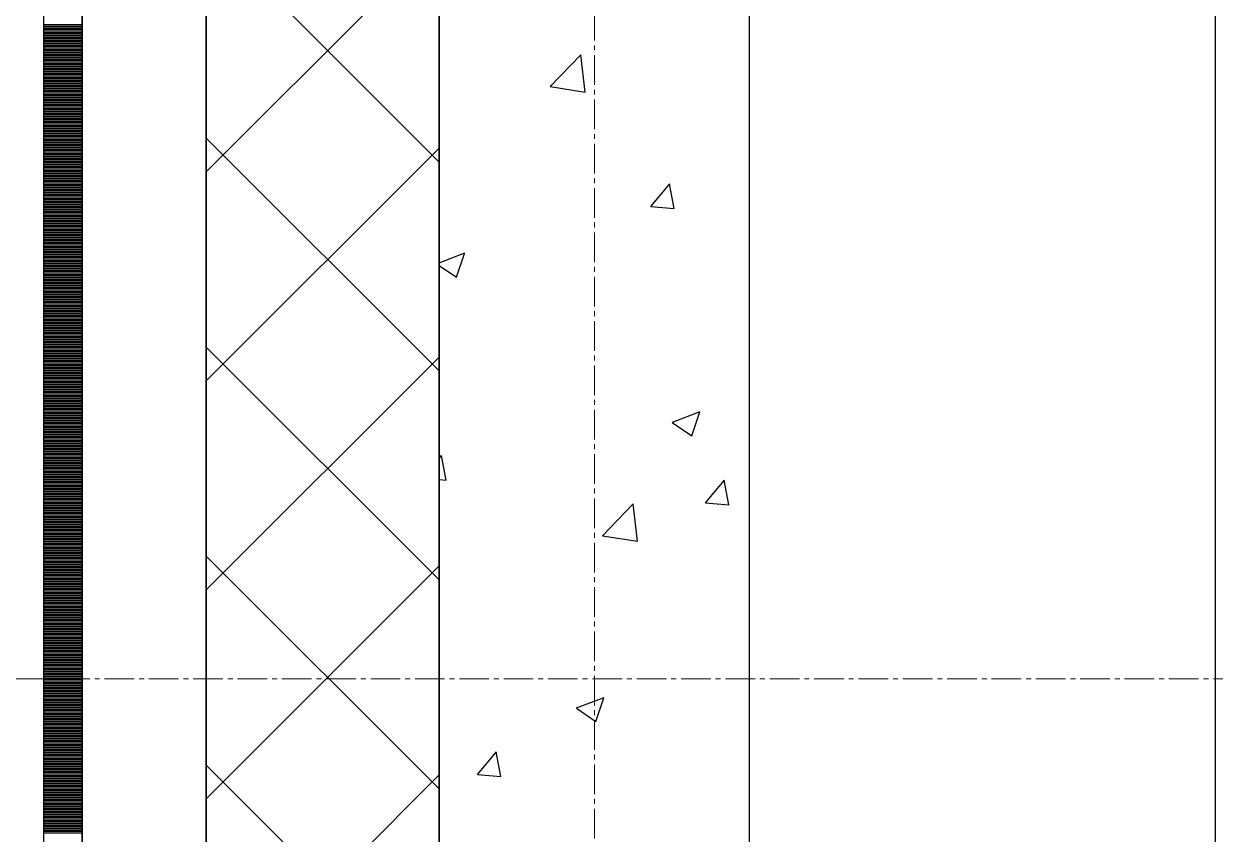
# Model space of a CAD drawing. Header units: millimetres. Extents: x 538266 to 1167394, y 114608 to 637157.
# Drawn here: x 1046066 to 1046834, y 565369 to 565891 of the extents above; entities that cross this region are included whole.
import ezdxf

# ---------------------------------------------------------------- set-up
doc = ezdxf.new("R2010")
doc.units = ezdxf.units.MM
doc.linetypes.add('CENTER2', pattern=[28.575, 19.05, -3.175, 3.175, -3.175])
doc.linetypes.add('DASHED', pattern=[19.05, 12.7, -6.35])
for name, color, linetype, lineweight in [('0) шт стен 3 эт', 150, 'Continuous', 60), ('АР_Стены ПЕНОблок', 52, 'Continuous', 20), ('АР_Тонкая', 254, 'Continuous', 5), ('АР_Утеплитель', 31, 'Continuous', 0), ('АР_Штриховка', 8, 'Continuous', 0)]:
    doc.layers.add(name, color=color, linetype=linetype, lineweight=lineweight)
doc.layers.add('АР_Делит', color=120, linetype='Continuous', lineweight=0, plot=False)
doc.layers.add('КР_Балки-0.5', color=60, linetype='Continuous', lineweight=50, plot=False)
doc.layers.add('РД_Оси_100', color=7, linetype='Continuous', lineweight=0, true_color=0x525252)

# ---------------------------------------------------------------- blocks, each defined once
blk = doc.blocks.new('СОШ_2200_АР_ОСИ_М100_28.05.24')
at = {"layer": 'АР_Делит', "color": 251, "linetype": 'DASHED', "true_color": 0x636466}
blk.add_lwpolyline([(114955, 135155), (114955, -355), (93595.036, -355), (93595.036, 13855), (94145, 13855), (94145, 68320), (66055, 68320), (66055, 13857.73), (83455, 13857.73), (83455, -355), (45245, -355), (45245, 13145), (44695, 13145), (44695, 26755), (45245, 26755), (45245, 68320), (20455, 68320), (20455, 26755), (27955, 26755), (27955, 13145), (-355, 13145), (-355, 100855)], dxfattribs=at)
at = {"layer": 'РД_Оси_100', "color": 251, "linetype": 'CENTER2', "true_color": 0x636466}
blk.add_line((0, -6155), (0, 139938.679), dxfattribs=at)
blk.add_lwpolyline([(95715.503, 68700), (-5454.958, 68700), (-5954.958, 68850)], dxfattribs=at)
blk = doc.blocks.new('3_этаж1')
at = {"layer": 'АР_Стены ПЕНОблок', "color": 18, "linetype": 'Continuous', "lineweight": 25, "true_color": 0x000000}
for p, q in [((684283.57, 587568.74), (684283.57, 511368.74)), ((684483.57, 511368.74), (684483.57, 587568.74))]:
    blk.add_line(p, q, dxfattribs=at)
at = {"layer": 'АР_Тонкая', "color": 18, "linetype": 'Continuous', "lineweight": 25, "true_color": 0x000000}
for p, q in [((684028.57, 587568.74), (684028.57, 511368.74)), ((684053.57, 587568.74), (684053.57, 511368.74)), ((684053.57, 511368.74), (684053.57, 587568.74)), ((684133.57, 511368.74), (684133.57, 587568.74))]:
    blk.add_line(p, q, dxfattribs=at)
at = {"layer": 'АР_Утеплитель', "color": 18, "linetype": 'Continuous', "lineweight": 25, "true_color": 0x000000}
for p, q in [((684133.57, 587568.74), (684133.57, 511368.74)), ((684283.57, 511368.74), (684283.57, 587568.74))]:
    blk.add_line(p, q, dxfattribs=at)
at = {"layer": 'АР_Штриховка', "color": 18, "linetype": 'Continuous', "lineweight": 25, "true_color": 0x000000}
for p, q in [((684283.57, 565801.91), (684133.57, 565951.91)), ((684133.57, 565795.62), (684283.57, 565945.62)), ((684028.57, 565890.49), (684053.57, 565890.49)), ((684028.57, 565889.49), (684053.57, 565889.49)), ((684028.57, 565888.49), (684053.57, 565888.49)), ((684028.57, 565887.49), (684053.57, 565887.49)), ((684028.57, 565886.49), (684053.57, 565886.49)), ((684028.57, 565885.49), (684053.57, 565885.49)), ((684028.57, 565884.49), (684053.57, 565884.49)), ((684028.57, 565883.49), (684053.57, 565883.49)), ((684028.57, 565882.49), (684053.57, 565882.49)), ((684028.57, 565881.49), (684053.57, 565881.49)), ((684028.57, 565880.49), (684053.57, 565880.49)), ((684028.57, 565879.49), (684053.57, 565879.49)), ((684028.57, 565878.49), (684053.57, 565878.49)), ((684028.57, 565877.49), (684053.57, 565877.49)), ((684028.57, 565876.49), (684053.57, 565876.49)), ((684028.57, 565875.49), (684053.57, 565875.49)), ((684028.57, 565874.49), (684053.57, 565874.49)), ((684028.57, 565873.49), (684053.57, 565873.49)), ((684028.57, 565872.49), (684053.57, 565872.49)), ((684028.57, 565871.49), (684053.57, 565871.49)), ((684028.57, 565870.49), (684053.57, 565870.49)), ((684028.57, 565869.49), (684053.57, 565869.49)), ((684028.57, 565868.49), (684053.57, 565868.49)), ((684355.18, 565850.48), (684374.97, 565871.09)), ((684377.76, 565846.97), (684374.95, 565871.09)), ((684028.57, 565867.49), (684053.57, 565867.49)), ((684028.57, 565866.49), (684053.57, 565866.49)), ((684028.57, 565865.49), (684053.57, 565865.49)), ((684028.57, 565864.49), (684053.57, 565864.49)), ((684028.57, 565863.49), (684053.57, 565863.49)), ((684028.57, 565862.49), (684053.57, 565862.49)), ((684028.57, 565861.49), (684053.57, 565861.49)), ((684028.57, 565860.49), (684053.57, 565860.49)), ((684028.57, 565859.49), (684053.57, 565859.49)), ((684028.57, 565858.49), (684053.57, 565858.49)), ((684028.57, 565857.49), (684053.57, 565857.49)), ((684028.57, 565856.49), (684053.57, 565856.49)), ((684028.57, 565855.49), (684053.57, 565855.49)), ((684028.57, 565854.49), (684053.57, 565854.49)), ((684028.57, 565853.49), (684053.57, 565853.49)), ((684028.57, 565852.49), (684053.57, 565852.49)), ((684028.57, 565851.49), (684053.57, 565851.49)), ((684028.57, 565850.49), (684053.57, 565850.49)), ((684028.57, 565849.49), (684053.57, 565849.49)), ((684028.57, 565848.49), (684053.57, 565848.49)), ((684028.57, 565847.49), (684053.57, 565847.49)), ((684028.57, 565846.49), (684053.57, 565846.49)), ((684028.57, 565845.49), (684053.57, 565845.49)), ((684355.17, 565850.5), (684377.76, 565846.99)), ((684028.57, 565844.49), (684053.57, 565844.49)), ((684028.57, 565843.49), (684053.57, 565843.49)), ((684028.57, 565842.49), (684053.57, 565842.49)), ((684028.57, 565841.49), (684053.57, 565841.49)), ((684028.57, 565840.49), (684053.57, 565840.49)), ((684028.57, 565839.49), (684053.57, 565839.49)), ((684028.57, 565838.49), (684053.57, 565838.49)), ((684028.57, 565837.49), (684053.57, 565837.49)), ((684028.57, 565836.49), (684053.57, 565836.49)), ((684028.57, 565835.49), (684053.57, 565835.49)), ((684028.57, 565834.49), (684053.57, 565834.49)), ((684028.57, 565833.49), (684053.57, 565833.49)), ((684028.57, 565832.49), (684053.57, 565832.49)), ((684028.57, 565831.49), (684053.57, 565831.49)), ((684028.57, 565830.49), (684053.57, 565830.49)), ((684028.57, 565829.49), (684053.57, 565829.49)), ((684028.57, 565828.49), (684053.57, 565828.49)), ((684028.57, 565827.49), (684053.57, 565827.49)), ((684028.57, 565826.49), (684053.57, 565826.49)), ((684028.57, 565825.49), (684053.57, 565825.49)), ((684028.57, 565824.49), (684053.57, 565824.49)), ((684028.57, 565823.49), (684053.57, 565823.49)), ((684028.57, 565822.49), (684053.57, 565822.49)), ((684028.57, 565821.49), (684053.57, 565821.49)), ((684028.57, 565820.49), (684053.57, 565820.49)), ((684028.57, 565819.49), (684053.57, 565819.49)), ((684028.57, 565818.49), (684053.57, 565818.49)), ((684028.57, 565817.49), (684053.57, 565817.49)), ((684028.57, 565816.49), (684053.57, 565816.49)), ((684028.57, 565815.49), (684053.57, 565815.49)), ((684028.57, 565814.49), (684053.57, 565814.49)), ((684283.57, 565667.2), (684133.57, 565817.2)), ((684028.57, 565813.49), (684053.57, 565813.49)), ((684028.57, 565812.49), (684053.57, 565812.49)), ((684028.57, 565811.49), (684053.57, 565811.49)), ((684028.57, 565810.49), (684053.57, 565810.49)), ((684028.57, 565809.49), (684053.57, 565809.49)), ((684028.57, 565808.49), (684053.57, 565808.49)), ((684028.57, 565807.49), (684053.57, 565807.49)), ((684133.57, 565660.92), (684283.57, 565810.92)), ((684028.57, 565806.49), (684053.57, 565806.49)), ((684028.57, 565805.49), (684053.57, 565805.49)), ((684028.57, 565804.49), (684053.57, 565804.49)), ((684028.57, 565803.49), (684053.57, 565803.49)), ((684028.57, 565802.49), (684053.57, 565802.49)), ((684028.57, 565801.49), (684053.57, 565801.49)), ((684028.57, 565800.49), (684053.57, 565800.49)), ((684028.57, 565799.49), (684053.57, 565799.49)), ((684028.57, 565798.49), (684053.57, 565798.49)), ((684028.57, 565797.49), (684053.57, 565797.49)), ((684028.57, 565796.49), (684053.57, 565796.49)), ((684028.57, 565795.49), (684053.57, 565795.49)), ((684028.57, 565794.49), (684053.57, 565794.49)), ((684028.57, 565793.49), (684053.57, 565793.49)), ((684028.57, 565792.49), (684053.57, 565792.49)), ((684028.57, 565791.49), (684053.57, 565791.49)), ((684028.57, 565790.49), (684053.57, 565790.49)), ((684028.57, 565789.49), (684053.57, 565789.49)), ((684028.57, 565788.49), (684053.57, 565788.49)), ((684028.57, 565787.49), (684053.57, 565787.49)), ((684028.57, 565786.49), (684053.57, 565786.49)), ((684028.57, 565785.49), (684053.57, 565785.49)), ((684028.57, 565784.49), (684053.57, 565784.49)), ((684419.88, 565773.32), (684432.13, 565787.91)), ((684434.94, 565771.96), (684432.01, 565787.88)), ((684028.57, 565783.49), (684053.57, 565783.49)), ((684028.57, 565782.49), (684053.57, 565782.49)), ((684028.57, 565781.49), (684053.57, 565781.49)), ((684028.57, 565780.49), (684053.57, 565780.49)), ((684028.57, 565779.49), (684053.57, 565779.49)), ((684028.57, 565778.49), (684053.57, 565778.49)), ((684028.57, 565777.49), (684053.57, 565777.49)), ((684028.57, 565776.49), (684053.57, 565776.49)), ((684028.57, 565775.49), (684053.57, 565775.49)), ((684028.57, 565774.49), (684053.57, 565774.49)), ((684028.57, 565773.49), (684053.57, 565773.49)), ((684028.57, 565772.49), (684053.57, 565772.49)), ((684028.57, 565771.49), (684053.57, 565771.49)), ((684028.57, 565770.49), (684053.57, 565770.49)), ((684028.57, 565769.49), (684053.57, 565769.49)), ((684028.57, 565768.49), (684053.57, 565768.49)), ((684419.88, 565773.31), (684435.07, 565771.98)), ((684028.57, 565767.49), (684053.57, 565767.49)), ((684028.57, 565766.49), (684053.57, 565766.49)), ((684028.57, 565765.49), (684053.57, 565765.49)), ((684028.57, 565764.49), (684053.57, 565764.49)), ((684028.57, 565763.49), (684053.57, 565763.49)), ((684028.57, 565762.49), (684053.57, 565762.49)), ((684028.57, 565761.49), (684053.57, 565761.49)), ((684028.57, 565760.49), (684053.57, 565760.49)), ((684028.57, 565759.49), (684053.57, 565759.49)), ((684028.57, 565758.49), (684053.57, 565758.49)), ((684028.57, 565757.49), (684053.57, 565757.49)), ((684028.57, 565756.49), (684053.57, 565756.49)), ((684028.57, 565755.49), (684053.57, 565755.49)), ((684028.57, 565754.49), (684053.57, 565754.49)), ((684028.57, 565753.49), (684053.57, 565753.49)), ((684028.57, 565752.49), (684053.57, 565752.49)), ((684028.57, 565751.49), (684053.57, 565751.49)), ((684028.57, 565750.49), (684053.57, 565750.49)), ((684028.57, 565749.49), (684053.57, 565749.49)), ((684028.57, 565748.49), (684053.57, 565748.49)), ((684028.57, 565747.49), (684053.57, 565747.49)), ((684028.57, 565746.49), (684053.57, 565746.49)), ((684028.57, 565745.49), (684053.57, 565745.49)), ((684028.57, 565744.49), (684053.57, 565744.49)), ((684028.57, 565743.49), (684053.57, 565743.49)), ((684028.57, 565742.49), (684053.57, 565742.49)), ((684028.57, 565741.49), (684053.57, 565741.49)), ((684028.57, 565740.49), (684053.57, 565740.49)), ((684028.57, 565739.49), (684053.57, 565739.49)), ((684028.57, 565738.49), (684053.57, 565738.49)), ((684283.57, 565736.93), (684300.06, 565743.26)), ((684294.82, 565727.69), (684299.97, 565743.04)), ((684028.57, 565737.49), (684053.57, 565737.49)), ((684028.57, 565736.49), (684053.57, 565736.49)), ((684028.57, 565735.49), (684053.57, 565735.49)), ((684028.57, 565734.49), (684053.57, 565734.49)), ((684028.57, 565733.49), (684053.57, 565733.49)), ((684028.57, 565732.49), (684053.57, 565732.49)), ((684028.57, 565731.49), (684053.57, 565731.49)), ((684028.57, 565730.49), (684053.57, 565730.49)), ((684283.57, 565735.28), (684294.81, 565727.7)), ((684028.57, 565729.49), (684053.57, 565729.49)), ((684028.57, 565728.49), (684053.57, 565728.49)), ((684028.57, 565727.49), (684053.57, 565727.49)), ((684028.57, 565726.49), (684053.57, 565726.49)), ((684028.57, 565725.49), (684053.57, 565725.49)), ((684028.57, 565724.49), (684053.57, 565724.49)), ((684028.57, 565723.49), (684053.57, 565723.49)), ((684028.57, 565722.49), (684053.57, 565722.49)), ((684028.57, 565721.49), (684053.57, 565721.49)), ((684028.57, 565720.49), (684053.57, 565720.49)), ((684028.57, 565719.49), (684053.57, 565719.49)), ((684028.57, 565718.49), (684053.57, 565718.49)), ((684028.57, 565717.49), (684053.57, 565717.49)), ((684028.57, 565716.49), (684053.57, 565716.49)), ((684028.57, 565715.49), (684053.57, 565715.49)), ((684028.57, 565714.49), (684053.57, 565714.49)), ((684028.57, 565713.49), (684053.57, 565713.49)), ((684028.57, 565712.49), (684053.57, 565712.49)), ((684028.57, 565711.49), (684053.57, 565711.49)), ((684028.57, 565710.49), (684053.57, 565710.49)), ((684028.57, 565709.49), (684053.57, 565709.49)), ((684028.57, 565708.49), (684053.57, 565708.49)), ((684028.57, 565707.49), (684053.57, 565707.49)), ((684028.57, 565706.49), (684053.57, 565706.49)), ((684028.57, 565705.49), (684053.57, 565705.49)), ((684028.57, 565704.49), (684053.57, 565704.49)), ((684028.57, 565703.49), (684053.57, 565703.49)), ((684028.57, 565702.49), (684053.57, 565702.49)), ((684028.57, 565701.49), (684053.57, 565701.49)), ((684028.57, 565700.49), (684053.57, 565700.49)), ((684028.57, 565699.49), (684053.57, 565699.49)), ((684028.57, 565698.49), (684053.57, 565698.49)), ((684028.57, 565697.49), (684053.57, 565697.49)), ((684028.57, 565696.49), (684053.57, 565696.49)), ((684028.57, 565695.49), (684053.57, 565695.49)), ((684028.57, 565694.49), (684053.57, 565694.49)), ((684028.57, 565693.49), (684053.57, 565693.49)), ((684028.57, 565692.49), (684053.57, 565692.49)), ((684028.57, 565691.49), (684053.57, 565691.49)), ((684028.57, 565690.49), (684053.57, 565690.49)), ((684028.57, 565689.49), (684053.57, 565689.49)), ((684028.57, 565688.49), (684053.57, 565688.49)), ((684028.57, 565687.49), (684053.57, 565687.49)), ((684028.57, 565686.49), (684053.57, 565686.49)), ((684028.57, 565685.49), (684053.57, 565685.49)), ((684028.57, 565684.49), (684053.57, 565684.49)), ((684028.57, 565683.49), (684053.57, 565683.49)), ((684028.57, 565682.49), (684053.57, 565682.49)), ((684028.57, 565681.49), (684053.57, 565681.49)), ((684028.57, 565680.49), (684053.57, 565680.49)), ((684028.57, 565679.49), (684053.57, 565679.49)), ((684028.57, 565678.49), (684053.57, 565678.49)), ((684028.57, 565677.49), (684053.57, 565677.49)), ((684028.57, 565676.49), (684053.57, 565676.49)), ((684283.57, 565532.5), (684133.57, 565682.5)), ((684028.57, 565675.49), (684053.57, 565675.49)), ((684028.57, 565674.49), (684053.57, 565674.49)), ((684028.57, 565673.49), (684053.57, 565673.49)), ((684028.57, 565672.49), (684053.57, 565672.49)), ((684028.57, 565671.49), (684053.57, 565671.49)), ((684028.57, 565670.49), (684053.57, 565670.49)), ((684028.57, 565669.49), (684053.57, 565669.49)), ((684133.57, 565526.21), (684283.57, 565676.21)), ((684028.57, 565668.49), (684053.57, 565668.49)), ((684028.57, 565667.49), (684053.57, 565667.49)), ((684028.57, 565666.49), (684053.57, 565666.49)), ((684028.57, 565665.49), (684053.57, 565665.49)), ((684028.57, 565664.49), (684053.57, 565664.49)), ((684028.57, 565663.49), (684053.57, 565663.49)), ((684028.57, 565662.49), (684053.57, 565662.49)), ((684028.57, 565661.49), (684053.57, 565661.49)), ((684028.57, 565660.49), (684053.57, 565660.49)), ((684028.57, 565659.49), (684053.57, 565659.49)), ((684028.57, 565658.49), (684053.57, 565658.49)), ((684028.57, 565657.49), (684053.57, 565657.49)), ((684028.57, 565656.49), (684053.57, 565656.49)), ((684028.57, 565655.49), (684053.57, 565655.49)), ((684028.57, 565654.49), (684053.57, 565654.49)), ((684028.57, 565653.49), (684053.57, 565653.49)), ((684028.57, 565652.49), (684053.57, 565652.49)), ((684028.57, 565651.49), (684053.57, 565651.49)), ((684028.57, 565650.49), (684053.57, 565650.49)), ((684028.57, 565649.49), (684053.57, 565649.49)), ((684028.57, 565648.49), (684053.57, 565648.49)), ((684028.57, 565647.49), (684053.57, 565647.49)), ((684028.57, 565646.49), (684053.57, 565646.49)), ((684028.57, 565645.49), (684053.57, 565645.49)), ((684028.57, 565644.49), (684053.57, 565644.49)), ((684028.57, 565643.49), (684053.57, 565643.49)), ((684028.57, 565642.49), (684053.57, 565642.49)), ((684028.57, 565641.49), (684053.57, 565641.49)), ((684028.57, 565640.49), (684053.57, 565640.49)), ((684028.57, 565639.49), (684053.57, 565639.49)), ((684028.57, 565638.49), (684053.57, 565638.49)), ((684433.89, 565634.16), (684451.67, 565640.99)), ((684446.44, 565625.43), (684451.59, 565640.78)), ((684028.57, 565637.49), (684053.57, 565637.49)), ((684028.57, 565636.49), (684053.57, 565636.49)), ((684028.57, 565635.49), (684053.57, 565635.49)), ((684028.57, 565634.49), (684053.57, 565634.49)), ((684028.57, 565633.49), (684053.57, 565633.49)), ((684028.57, 565632.49), (684053.57, 565632.49)), ((684028.57, 565631.49), (684053.57, 565631.49)), ((684028.57, 565630.49), (684053.57, 565630.49)), ((684433.79, 565633.95), (684446.43, 565625.43)), ((684028.57, 565629.49), (684053.57, 565629.49)), ((684028.57, 565628.49), (684053.57, 565628.49)), ((684028.57, 565627.49), (684053.57, 565627.49)), ((684028.57, 565626.49), (684053.57, 565626.49)), ((684028.57, 565625.49), (684053.57, 565625.49)), ((684028.57, 565624.49), (684053.57, 565624.49)), ((684028.57, 565623.49), (684053.57, 565623.49)), ((684028.57, 565622.49), (684053.57, 565622.49)), ((684028.57, 565621.49), (684053.57, 565621.49)), ((684028.57, 565620.49), (684053.57, 565620.49)), ((684028.57, 565619.49), (684053.57, 565619.49)), ((684028.57, 565618.49), (684053.57, 565618.49)), ((684028.57, 565617.49), (684053.57, 565617.49)), ((684028.57, 565616.49), (684053.57, 565616.49)), ((684028.57, 565615.49), (684053.57, 565615.49)), ((684028.57, 565614.49), (684053.57, 565614.49)), ((684028.57, 565613.49), (684053.57, 565613.49)), ((684028.57, 565612.49), (684053.57, 565612.49)), ((684028.57, 565611.49), (684053.57, 565611.49)), ((684028.57, 565610.49), (684053.57, 565610.49)), ((684028.57, 565609.49), (684053.57, 565609.49)), ((684028.57, 565608.49), (684053.57, 565608.49)), ((684028.57, 565607.49), (684053.57, 565607.49)), ((684283.57, 565610.87), (684285.19, 565612.79)), ((684288, 565596.84), (684285.06, 565612.76)), ((684028.57, 565606.49), (684053.57, 565606.49)), ((684028.57, 565605.49), (684053.57, 565605.49)), ((684028.57, 565604.49), (684053.57, 565604.49)), ((684028.57, 565603.49), (684053.57, 565603.49)), ((684028.57, 565602.49), (684053.57, 565602.49)), ((684028.57, 565601.49), (684053.57, 565601.49)), ((684028.57, 565600.49), (684053.57, 565600.49)), ((684028.57, 565599.49), (684053.57, 565599.49)), ((684028.57, 565598.49), (684053.57, 565598.49)), ((684028.57, 565597.49), (684053.57, 565597.49)), ((684028.57, 565596.49), (684053.57, 565596.49)), ((684028.57, 565595.49), (684053.57, 565595.49)), ((684028.57, 565594.49), (684053.57, 565594.49)), ((684028.57, 565593.49), (684053.57, 565593.49)), ((684028.57, 565592.49), (684053.57, 565592.49)), ((684283.57, 565597.26), (684288.12, 565596.86)), ((684455.13, 565582.26), (684467.37, 565596.85)), ((684470.19, 565580.9), (684467.25, 565596.82)), ((684028.57, 565591.49), (684053.57, 565591.49)), ((684028.57, 565590.49), (684053.57, 565590.49)), ((684028.57, 565589.49), (684053.57, 565589.49)), ((684028.57, 565588.49), (684053.57, 565588.49)), ((684028.57, 565587.49), (684053.57, 565587.49)), ((684028.57, 565586.49), (684053.57, 565586.49)), ((684028.57, 565585.49), (684053.57, 565585.49)), ((684028.57, 565584.49), (684053.57, 565584.49)), ((684028.57, 565583.49), (684053.57, 565583.49)), ((684028.57, 565582.49), (684053.57, 565582.49)), ((684028.57, 565581.49), (684053.57, 565581.49)), ((684028.57, 565580.49), (684053.57, 565580.49)), ((684028.57, 565579.49), (684053.57, 565579.49)), ((684028.57, 565578.49), (684053.57, 565578.49)), ((684028.57, 565577.49), (684053.57, 565577.49)), ((684028.57, 565576.49), (684053.57, 565576.49)), ((684388.86, 565561.01), (684408.64, 565581.63)), ((684411.44, 565557.5), (684408.63, 565581.62)), ((684455.13, 565582.25), (684470.31, 565580.92)), ((684028.57, 565575.49), (684053.57, 565575.49)), ((684028.57, 565574.49), (684053.57, 565574.49)), ((684028.57, 565573.49), (684053.57, 565573.49)), ((684028.57, 565572.49), (684053.57, 565572.49)), ((684028.57, 565571.49), (684053.57, 565571.49)), ((684028.57, 565570.49), (684053.57, 565570.49)), ((684028.57, 565569.49), (684053.57, 565569.49)), ((684028.57, 565568.49), (684053.57, 565568.49)), ((684028.57, 565567.49), (684053.57, 565567.49)), ((684028.57, 565566.49), (684053.57, 565566.49)), ((684028.57, 565565.49), (684053.57, 565565.49)), ((684028.57, 565564.49), (684053.57, 565564.49)), ((684028.57, 565563.49), (684053.57, 565563.49)), ((684028.57, 565562.49), (684053.57, 565562.49)), ((684028.57, 565561.49), (684053.57, 565561.49)), ((684028.57, 565560.49), (684053.57, 565560.49)), ((684028.57, 565559.49), (684053.57, 565559.49)), ((684028.57, 565558.49), (684053.57, 565558.49)), ((684028.57, 565557.49), (684053.57, 565557.49)), ((684028.57, 565556.49), (684053.57, 565556.49)), ((684028.57, 565555.49), (684053.57, 565555.49)), ((684028.57, 565554.49), (684053.57, 565554.49)), ((684028.57, 565553.49), (684053.57, 565553.49)), ((684388.85, 565561.03), (684411.44, 565557.52)), ((684028.57, 565552.49), (684053.57, 565552.49)), ((684028.57, 565551.49), (684053.57, 565551.49)), ((684028.57, 565550.49), (684053.57, 565550.49)), ((684028.57, 565549.49), (684053.57, 565549.49)), ((684028.57, 565548.49), (684053.57, 565548.49)), ((684028.57, 565547.49), (684053.57, 565547.49)), ((684028.57, 565546.49), (684053.57, 565546.49)), ((684283.57, 565397.8), (684133.57, 565547.8)), ((684028.57, 565545.49), (684053.57, 565545.49)), ((684028.57, 565544.49), (684053.57, 565544.49)), ((684028.57, 565543.49), (684053.57, 565543.49)), ((684028.57, 565542.49), (684053.57, 565542.49)), ((684028.57, 565541.49), (684053.57, 565541.49)), ((684028.57, 565540.49), (684053.57, 565540.49)), ((684028.57, 565539.49), (684053.57, 565539.49)), ((684028.57, 565538.49), (684053.57, 565538.49)), ((684133.57, 565391.51), (684283.57, 565541.51)), ((684028.57, 565537.49), (684053.57, 565537.49)), ((684028.57, 565536.49), (684053.57, 565536.49)), ((684028.57, 565535.49), (684053.57, 565535.49)), ((684028.57, 565534.49), (684053.57, 565534.49)), ((684028.57, 565533.49), (684053.57, 565533.49)), ((684028.57, 565532.49), (684053.57, 565532.49)), ((684028.57, 565531.49), (684053.57, 565531.49)), ((684028.57, 565530.49), (684053.57, 565530.49)), ((684028.57, 565529.49), (684053.57, 565529.49)), ((684028.57, 565528.49), (684053.57, 565528.49)), ((684028.57, 565527.49), (684053.57, 565527.49)), ((684028.57, 565526.49), (684053.57, 565526.49)), ((684028.57, 565525.49), (684053.57, 565525.49)), ((684028.57, 565524.49), (684053.57, 565524.49)), ((684028.57, 565523.49), (684053.57, 565523.49)), ((684028.57, 565522.49), (684053.57, 565522.49)), ((684028.57, 565521.49), (684053.57, 565521.49)), ((684028.57, 565520.49), (684053.57, 565520.49)), ((684028.57, 565519.49), (684053.57, 565519.49)), ((684028.57, 565518.49), (684053.57, 565518.49)), ((684028.57, 565517.49), (684053.57, 565517.49)), ((684028.57, 565516.49), (684053.57, 565516.49)), ((684028.57, 565515.49), (684053.57, 565515.49)), ((684028.57, 565514.49), (684053.57, 565514.49)), ((684028.57, 565513.49), (684053.57, 565513.49)), ((684028.57, 565512.49), (684053.57, 565512.49)), ((684028.57, 565511.49), (684053.57, 565511.49)), ((684028.57, 565510.49), (684053.57, 565510.49)), ((684028.57, 565509.49), (684053.57, 565509.49)), ((684028.57, 565508.49), (684053.57, 565508.49)), ((684028.57, 565507.49), (684053.57, 565507.49)), ((684028.57, 565506.49), (684053.57, 565506.49)), ((684028.57, 565505.49), (684053.57, 565505.49)), ((684028.57, 565504.49), (684053.57, 565504.49)), ((684028.57, 565503.49), (684053.57, 565503.49)), ((684028.57, 565502.49), (684053.57, 565502.49)), ((684028.57, 565501.49), (684053.57, 565501.49)), ((684028.57, 565500.49), (684053.57, 565500.49)), ((684028.57, 565499.49), (684053.57, 565499.49)), ((684028.57, 565498.49), (684053.57, 565498.49)), ((684028.57, 565497.49), (684053.57, 565497.49)), ((684028.57, 565496.49), (684053.57, 565496.49)), ((684028.57, 565495.49), (684053.57, 565495.49)), ((684028.57, 565494.49), (684053.57, 565494.49)), ((684028.57, 565493.49), (684053.57, 565493.49)), ((684028.57, 565492.49), (684053.57, 565492.49)), ((684028.57, 565491.49), (684053.57, 565491.49)), ((684028.57, 565490.49), (684053.57, 565490.49)), ((684028.57, 565489.49), (684053.57, 565489.49)), ((684028.57, 565488.49), (684053.57, 565488.49)), ((684028.57, 565487.49), (684053.57, 565487.49)), ((684028.57, 565486.49), (684053.57, 565486.49)), ((684028.57, 565485.49), (684053.57, 565485.49)), ((684028.57, 565484.49), (684053.57, 565484.49)), ((684028.57, 565483.49), (684053.57, 565483.49)), ((684028.57, 565482.49), (684053.57, 565482.49)), ((684028.57, 565481.49), (684053.57, 565481.49)), ((684028.57, 565480.49), (684053.57, 565480.49)), ((684028.57, 565479.49), (684053.57, 565479.49)), ((684028.57, 565478.49), (684053.57, 565478.49)), ((684028.57, 565477.49), (684053.57, 565477.49)), ((684028.57, 565476.49), (684053.57, 565476.49)), ((684028.57, 565475.49), (684053.57, 565475.49)), ((684028.57, 565474.49), (684053.57, 565474.49)), ((684028.57, 565473.49), (684053.57, 565473.49)), ((684028.57, 565472.49), (684053.57, 565472.49)), ((684028.57, 565471.49), (684053.57, 565471.49)), ((684028.57, 565470.49), (684053.57, 565470.49)), ((684028.57, 565469.49), (684053.57, 565469.49)), ((684028.57, 565468.49), (684053.57, 565468.49)), ((684028.57, 565467.49), (684053.57, 565467.49)), ((684028.57, 565466.49), (684053.57, 565466.49)), ((684028.57, 565465.49), (684053.57, 565465.49)), ((684028.57, 565464.49), (684053.57, 565464.49)), ((684028.57, 565463.49), (684053.57, 565463.49)), ((684028.57, 565462.49), (684053.57, 565462.49)), ((684028.57, 565461.49), (684053.57, 565461.49)), ((684028.57, 565460.49), (684053.57, 565460.49)), ((684028.57, 565459.49), (684053.57, 565459.49)), ((684028.57, 565458.49), (684053.57, 565458.49)), ((684028.57, 565457.49), (684053.57, 565457.49)), ((684028.57, 565456.49), (684053.57, 565456.49)), ((684028.57, 565455.49), (684053.57, 565455.49)), ((684028.57, 565454.49), (684053.57, 565454.49)), ((684372.08, 565449.98), (684389.87, 565456.8)), ((684384.63, 565441.24), (684389.78, 565456.59)), ((684028.57, 565453.49), (684053.57, 565453.49)), ((684028.57, 565452.49), (684053.57, 565452.49)), ((684028.57, 565451.49), (684053.57, 565451.49)), ((684028.57, 565450.49), (684053.57, 565450.49)), ((684028.57, 565449.49), (684053.57, 565449.49)), ((684028.57, 565448.49), (684053.57, 565448.49)), ((684028.57, 565447.49), (684053.57, 565447.49)), ((684028.57, 565446.49), (684053.57, 565446.49)), ((684371.99, 565449.77), (684384.62, 565441.24)), ((684028.57, 565445.49), (684053.57, 565445.49)), ((684028.57, 565444.49), (684053.57, 565444.49)), ((684028.57, 565443.49), (684053.57, 565443.49)), ((684028.57, 565442.49), (684053.57, 565442.49)), ((684028.57, 565441.49), (684053.57, 565441.49)), ((684028.57, 565440.49), (684053.57, 565440.49)), ((684028.57, 565439.49), (684053.57, 565439.49)), ((684028.57, 565438.49), (684053.57, 565438.49)), ((684028.57, 565437.49), (684053.57, 565437.49)), ((684028.57, 565436.49), (684053.57, 565436.49)), ((684028.57, 565435.49), (684053.57, 565435.49)), ((684028.57, 565434.49), (684053.57, 565434.49)), ((684028.57, 565433.49), (684053.57, 565433.49)), ((684028.57, 565432.49), (684053.57, 565432.49)), ((684028.57, 565431.49), (684053.57, 565431.49)), ((684028.57, 565430.49), (684053.57, 565430.49)), ((684028.57, 565429.49), (684053.57, 565429.49)), ((684028.57, 565428.49), (684053.57, 565428.49)), ((684028.57, 565427.49), (684053.57, 565427.49)), ((684028.57, 565426.49), (684053.57, 565426.49)), ((684028.57, 565425.49), (684053.57, 565425.49)), ((684028.57, 565424.49), (684053.57, 565424.49)), ((684028.57, 565423.49), (684053.57, 565423.49)), ((684028.57, 565422.49), (684053.57, 565422.49)), ((684028.57, 565421.49), (684053.57, 565421.49)), ((684028.57, 565420.49), (684053.57, 565420.49)), ((684028.57, 565419.49), (684053.57, 565419.49)), ((684028.57, 565418.49), (684053.57, 565418.49)), ((684028.57, 565417.49), (684053.57, 565417.49)), ((684028.57, 565416.49), (684053.57, 565416.49)), ((684028.57, 565415.49), (684053.57, 565415.49)), ((684308.19, 565407.14), (684320.43, 565421.74)), ((684323.24, 565405.78), (684320.31, 565421.7)), ((684028.57, 565414.49), (684053.57, 565414.49)), ((684028.57, 565413.49), (684053.57, 565413.49)), ((684028.57, 565412.49), (684053.57, 565412.49)), ((684028.57, 565411.49), (684053.57, 565411.49)), ((684028.57, 565410.49), (684053.57, 565410.49)), ((684028.57, 565409.49), (684053.57, 565409.49)), ((684028.57, 565408.49), (684053.57, 565408.49)), ((684283.57, 565263.09), (684133.57, 565413.09)), ((684028.57, 565407.49), (684053.57, 565407.49)), ((684028.57, 565406.49), (684053.57, 565406.49)), ((684028.57, 565405.49), (684053.57, 565405.49)), ((684028.57, 565404.49), (684053.57, 565404.49)), ((684028.57, 565403.49), (684053.57, 565403.49)), ((684028.57, 565402.49), (684053.57, 565402.49)), ((684028.57, 565401.49), (684053.57, 565401.49)), ((684028.57, 565400.49), (684053.57, 565400.49)), ((684133.57, 565256.8), (684283.57, 565406.8)), ((684308.19, 565407.13), (684323.37, 565405.8)), ((684028.57, 565399.49), (684053.57, 565399.49)), ((684028.57, 565398.49), (684053.57, 565398.49)), ((684028.57, 565397.49), (684053.57, 565397.49)), ((684028.57, 565396.49), (684053.57, 565396.49)), ((684028.57, 565395.49), (684053.57, 565395.49)), ((684028.57, 565394.49), (684053.57, 565394.49)), ((684028.57, 565393.49), (684053.57, 565393.49)), ((684028.57, 565392.49), (684053.57, 565392.49)), ((684028.57, 565391.49), (684053.57, 565391.49)), ((684028.57, 565390.49), (684053.57, 565390.49)), ((684028.57, 565389.49), (684053.57, 565389.49)), ((684028.57, 565388.49), (684053.57, 565388.49)), ((684028.57, 565387.49), (684053.57, 565387.49)), ((684028.57, 565386.49), (684053.57, 565386.49)), ((684028.57, 565385.49), (684053.57, 565385.49)), ((684028.57, 565384.49), (684053.57, 565384.49)), ((684028.57, 565383.49), (684053.57, 565383.49)), ((684028.57, 565382.49), (684053.57, 565382.49)), ((684028.57, 565381.49), (684053.57, 565381.49)), ((684028.57, 565380.49), (684053.57, 565380.49)), ((684028.57, 565379.49), (684053.57, 565379.49)), ((684028.57, 565378.49), (684053.57, 565378.49)), ((684028.57, 565377.49), (684053.57, 565377.49)), ((684028.57, 565376.49), (684053.57, 565376.49)), ((684028.57, 565375.49), (684053.57, 565375.49)), ((684028.57, 565374.49), (684053.57, 565374.49)), ((684028.57, 565373.49), (684053.57, 565373.49)), ((684028.57, 565372.49), (684053.57, 565372.49)), ((684028.57, 565371.49), (684053.57, 565371.49)), ((684028.57, 565370.49), (684053.57, 565370.49)), ((684028.57, 565369.49), (684053.57, 565369.49))]:
    blk.add_line(p, q, dxfattribs=at)
at = {"layer": 'КР_Балки-0.5', "color": 18, "lineweight": 25, "ltscale": 200, "true_color": 0x000000}
for p, q in [((684283.57, 561068.74), (684283.57, 587568.74)), ((684783.57, 587568.74), (684783.57, 561068.74))]:
    blk.add_line(p, q, dxfattribs=at)

msp = doc.modelspace()

# ---------------------------------------------------------------- block references
at = {"layer": '0) шт стен 3 эт', "color": 5, "lineweight": 25}
msp.add_blockref('3_этаж1', (362050.01, 0), dxfattribs=at)
at = {"layer": 'РД_Оси_100', "lineweight": 25}
msp.add_blockref('СОШ_2200_АР_ОСИ_М100_28.05.24', (1046433.58, 496768.74), dxfattribs=at)

doc.saveas('drawing.dxf')
